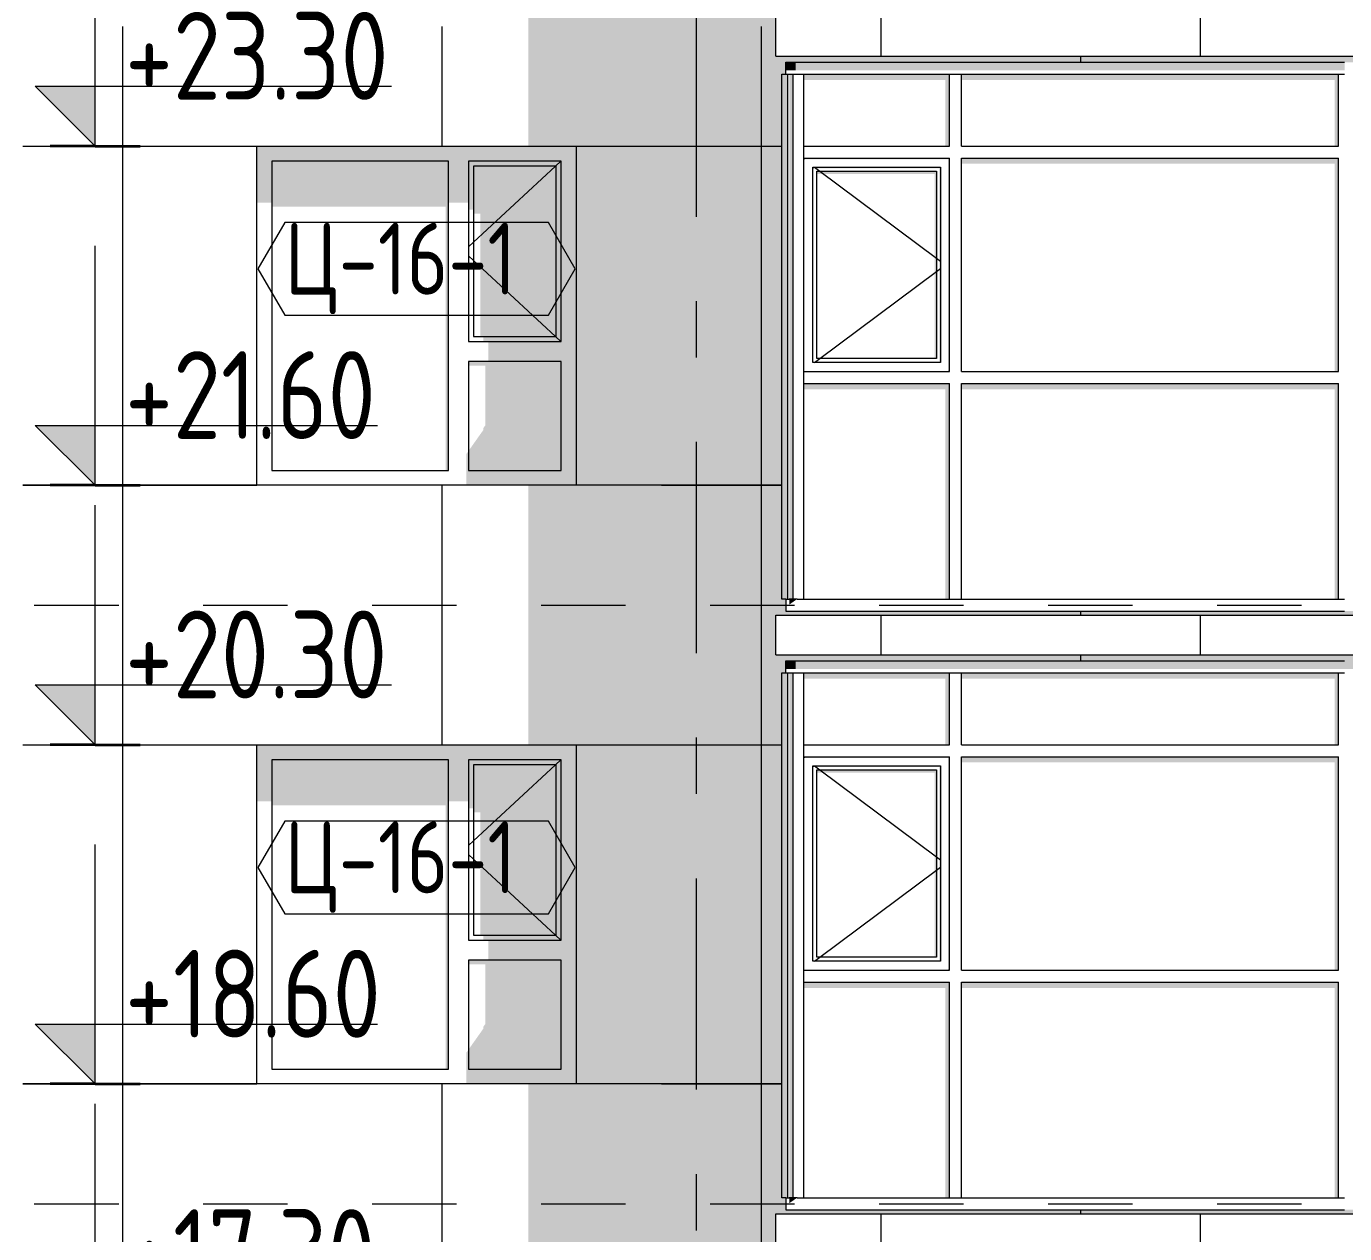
# Model space of a CAD drawing. Header units: millimetres. Extents: x 18162 to 7085488, y 72188 to 247925.
# Drawn here: x 5809653 to 5816259, y 124234 to 130284 of the extents above; entities that cross this region are included whole.
import ezdxf
from ezdxf.enums import TextEntityAlignment as Align

# ---------------------------------------------------------------- set-up
doc = ezdxf.new("R2010")
doc.units = ezdxf.units.MM
doc.header["$MEASUREMENT"] = 0
doc.linetypes.add('Dashed', pattern=[423.333333, 211.666667, -211.666667])
doc.linetypes.add('Double Dashed', pattern=[1093.611073, 529.166651, -211.666656, 141.111112, -211.666656])
for name, color, linetype in [('Archicad Windows', 7, 'Continuous'), ('Finish - Wall', 7, 'Continuous'), ('Structural - Bearing', 7, 'Continuous'), ('Structural - Grid', 7, 'Continuous')]:
    doc.layers.add(name, color=color, linetype=linetype)
doc.styles.add('GENERATED_STYLE_3', font='', dxfattribs={"width": 0.8})
doc.styles.get('GENERATED_STYLE_3').set_extended_font_data('ISOCPEUR MON')
doc.dimstyles.new('GENERATED_STYLE__19', dxfattribs={"dimtxt": 440.00001, "dimasz": 228, "dimexe": 0.18, "dimexo": 31028.935828, "dimgap": 0, "dimtad": 1, "dimdec": 0, "dimzin": 0, "dimdsep": 46, "dimtxsty": 'GENERATED_STYLE_3', "dimblk": 'ARROWHEAD_2', "dimblk1": 'ARROWHEAD_2', "dimblk2": 'ARROWHEAD_2', "dimcen": 0.09, "dimclrd": 13, "dimclre": 13, "dimclrt": 13, "dimadec": 0, "dimazin": 0, "dimtfac": 1, "dimtdec": 4, "dimtmove": 0, "dimatfit": 3, "dimfxl": 1, "dimtolj": 1, "dimtzin": 0, "dimarcsym": 0})
doc.dimstyles.new('GENERATED_STYLE__30', dxfattribs={"dimtxt": 440.00001, "dimasz": 228, "dimexe": 0.18, "dimexo": 0.0625, "dimgap": 0, "dimtad": 1, "dimdec": 0, "dimzin": 0, "dimdsep": 46, "dimtxsty": 'GENERATED_STYLE_3', "dimblk": 'ARROWHEAD_2', "dimblk1": 'ARROWHEAD_2', "dimblk2": 'ARROWHEAD_2', "dimcen": 0.09, "dimclrd": 13, "dimclre": 13, "dimclrt": 13, "dimadec": 0, "dimazin": 0, "dimtfac": 1, "dimtdec": 4, "dimtmove": 0, "dimatfit": 3, "dimfxl": 1, "dimtolj": 1, "dimtzin": 0, "dimarcsym": 0})

# ---------------------------------------------------------------- blocks, each defined once
blk = doc.blocks.new('*X2307', base_point=(5785635.3, 106384.1))
at = {"layer": 'Structural - Bearing', "color": 8, "linetype": 'Continuous', "lineweight": 13}
for p, q in [((5810135.3, 124284.1), (5810135.3, 121984.1)), ((5811735.3, 124284.1), (5811735.3, 123684.1)), ((5813335.3, 124284.1), (5813335.3, 121984.1))]:
    blk.add_line(p, q, dxfattribs=at)
blk = doc.blocks.new('*X2313', base_point=(5785635.3, 106384.1))
at = {"layer": 'Structural - Bearing', "color": 8, "linetype": 'Continuous', "lineweight": 13}
for p, q in [((5810135.3, 127284.1), (5810135.3, 124984.1)), ((5811735.3, 127284.1), (5811735.3, 126684.1)), ((5813335.3, 127284.1), (5813335.3, 124984.1)), ((5814935.3, 127134.1), (5814935.3, 127104.1)), ((5809635.3, 126684.1), (5810135.3, 126684.1)), ((5810135.3, 126684.1), (5810808.8, 126684.1)), ((5812408.8, 126684.1), (5812835.3, 126684.1)), ((5812835.3, 126684.1), (5813335.3, 126684.1)), ((5813335.3, 126684.1), (5813439.3, 126684.1)), ((5810135.3, 124984.1), (5809635.3, 124984.1)), ((5809635.3, 124984.1), (5810135.3, 124984.1)), ((5810135.3, 124984.1), (5810808.8, 124984.1)), ((5810135.3, 124984.1), (5810135.3, 124384.1)), ((5810808.8, 124984.1), (5810135.3, 124984.1)), ((5811735.3, 124984.1), (5811735.3, 124384.1)), ((5812835.3, 124984.1), (5812408.8, 124984.1)), ((5813335.3, 124984.1), (5812835.3, 124984.1)), ((5812835.3, 124984.1), (5813335.3, 124984.1)), ((5813335.3, 124984.1), (5813439.3, 124984.1)), ((5813335.3, 124984.1), (5813335.3, 124384.1)), ((5813439.3, 124984.1), (5813335.3, 124984.1)), ((5810135.3, 124384.1), (5810135.3, 124284.1)), ((5811735.3, 124384.1), (5811735.3, 124284.1)), ((5813335.3, 124384.1), (5813335.3, 124284.1)), ((5814935.3, 124354.1), (5814935.3, 124334.1))]:
    blk.add_line(p, q, dxfattribs=at)
blk = doc.blocks.new('*X2319', base_point=(5785635.3, 106384.1))
at = {"layer": 'Structural - Bearing', "color": 8, "linetype": 'Continuous', "lineweight": 13}
for p, q in [((5810135.3, 130284.1), (5810135.3, 127984.1)), ((5811735.3, 130284.1), (5811735.3, 129684.1)), ((5813335.3, 130284.1), (5813335.3, 127984.1)), ((5814935.3, 130134.1), (5814935.3, 130104.1)), ((5809635.3, 129684.1), (5810135.3, 129684.1)), ((5810135.3, 129684.1), (5810808.8, 129684.1)), ((5812408.8, 129684.1), (5812835.3, 129684.1)), ((5812835.3, 129684.1), (5813335.3, 129684.1)), ((5813335.3, 129684.1), (5813439.3, 129684.1)), ((5810135.3, 127984.1), (5809635.3, 127984.1)), ((5809635.3, 127984.1), (5810135.3, 127984.1)), ((5810135.3, 127984.1), (5810808.8, 127984.1)), ((5810135.3, 127984.1), (5810135.3, 127384.1)), ((5810808.8, 127984.1), (5810135.3, 127984.1)), ((5811735.3, 127984.1), (5811735.3, 127384.1)), ((5812835.3, 127984.1), (5812408.8, 127984.1)), ((5813335.3, 127984.1), (5812835.3, 127984.1)), ((5812835.3, 127984.1), (5813335.3, 127984.1)), ((5813335.3, 127984.1), (5813439.3, 127984.1)), ((5813335.3, 127984.1), (5813335.3, 127384.1)), ((5813439.3, 127984.1), (5813335.3, 127984.1)), ((5810135.3, 127384.1), (5810135.3, 127284.1)), ((5811735.3, 127384.1), (5811735.3, 127284.1)), ((5813335.3, 127384.1), (5813335.3, 127284.1)), ((5814935.3, 127354.1), (5814935.3, 127334.1))]:
    blk.add_line(p, q, dxfattribs=at)
blk = doc.blocks.new('*X2333', base_point=(5785635.3, 106384.1))
at = {"layer": 'Structural - Bearing', "color": 7, "linetype": 'Continuous', "lineweight": 9}
for p, q in [((5813935.3, 124334.1), (5813935.3, 124134.1)), ((5815535.3, 124334.1), (5815535.3, 124134.1)), ((5817135.3, 124334.1), (5817135.3, 124134.1)), ((5818735.3, 124334.1), (5818735.3, 124134.1)), ((5820335.3, 124334.1), (5820335.3, 124134.1))]:
    blk.add_line(p, q, dxfattribs=at)
blk = doc.blocks.new('*X2334', base_point=(5785635.3, 106384.1))
at = {"layer": 'Structural - Bearing', "color": 7, "linetype": 'Continuous', "lineweight": 9}
for p, q in [((5813935.3, 127334.1), (5813935.3, 127134.1)), ((5815535.3, 127334.1), (5815535.3, 127134.1)), ((5817135.3, 127334.1), (5817135.3, 127134.1)), ((5818735.3, 127334.1), (5818735.3, 127134.1)), ((5820335.3, 127334.1), (5820335.3, 127134.1))]:
    blk.add_line(p, q, dxfattribs=at)
blk = doc.blocks.new('*X2335', base_point=(5785635.3, 106384.1))
at = {"layer": 'Structural - Bearing', "color": 7, "linetype": 'Continuous', "lineweight": 9}
for p, q in [((5813935.3, 130334.1), (5813935.3, 130134.1)), ((5815535.3, 130334.1), (5815535.3, 130134.1)), ((5817135.3, 130334.1), (5817135.3, 130134.1)), ((5818735.3, 130334.1), (5818735.3, 130134.1)), ((5820335.3, 130334.1), (5820335.3, 130134.1))]:
    blk.add_line(p, q, dxfattribs=at)
blk = doc.blocks.new('*D2604', base_point=(5785635.3, 106384.1))
at = {"color": 12, "linetype": 'Continuous', "lineweight": 35}
for p, q in [((5838328.4, 124420.7), (5838628.4, 124247.5)), ((5838328.4, 124220.7), (5838628.4, 124047.5))]:
    blk.add_line(p, q, dxfattribs=at)
at = {"color": 13, "linetype": 'Continuous', "lineweight": 13}
for p, q in [((5838703.4, 124334.1), (5837187.8, 124334.1)), ((5838478.4, 124134.1), (5838478.4, 124334.1)), ((5838703.4, 124134.1), (5837187.8, 124134.1))]:
    blk.add_line(p, q, dxfattribs=at)
blk = doc.blocks.new('ARROWHEAD_2')
at = {"color": 0, "linetype": 'Continuous', "lineweight": 0}
for p, q in [((-0.378, -0.655), (0.378, 0.655)), ((0, 0), (-1, 0))]:
    blk.add_line(p, q, dxfattribs=at)
blk = doc.blocks.new('*D2605', base_point=(5785635.3, 106384.1))
at = {"color": 12, "linetype": 'Continuous', "lineweight": 35}
for p, q in [((5838328.4, 127220.7), (5838628.4, 127047.5)), ((5838328.4, 124420.7), (5838628.4, 124247.5))]:
    blk.add_line(p, q, dxfattribs=at)
at = {"color": 13, "linetype": 'Continuous', "lineweight": 13}
for p, q in [((5838703.4, 127134.1), (5837187.8, 127134.1)), ((5838478.4, 124334.1), (5838478.4, 127134.1)), ((5838703.4, 124334.1), (5837187.8, 124334.1))]:
    blk.add_line(p, q, dxfattribs=at)
at = {"color": 13, "lineweight": 13, "char_height": 440, "attachment_point": 7, "rotation": 90, "style": 'GENERATED_STYLE_3'}
for s, insert in [('\\A1;{\\pql;\\fISOCPEUR MON|b0|i0|c0|p0;\\W0.800000;2,800}', (5838605.9, 125549.6)), ('\\A1;{\\pql;\\fISOCPEUR MON|b0|i0|c0|p0;\\W0.800000;200}', (5838518.1, 124420.8))]:
    blk.add_mtext(s, dxfattribs=dict(at, insert=insert))
blk = doc.blocks.new('*D2606', base_point=(5785635.3, 106384.1))
at = {"color": 12, "linetype": 'Continuous', "lineweight": 35}
for p, q in [((5838328.4, 127420.7), (5838628.4, 127247.5)), ((5838328.4, 127220.7), (5838628.4, 127047.5))]:
    blk.add_line(p, q, dxfattribs=at)
at = {"color": 13, "linetype": 'Continuous', "lineweight": 13}
for p, q in [((5838703.4, 127334.1), (5837187.8, 127334.1)), ((5838478.4, 127134.1), (5838478.4, 127334.1)), ((5838703.4, 127134.1), (5837187.8, 127134.1))]:
    blk.add_line(p, q, dxfattribs=at)
blk = doc.blocks.new('*D2607', base_point=(5785635.3, 106384.1))
at = {"color": 12, "linetype": 'Continuous', "lineweight": 35}
for p, q in [((5838328.4, 130220.7), (5838628.4, 130047.5)), ((5838328.4, 127420.7), (5838628.4, 127247.5))]:
    blk.add_line(p, q, dxfattribs=at)
at = {"color": 13, "linetype": 'Continuous', "lineweight": 13}
for p, q in [((5838703.4, 130134.1), (5837187.8, 130134.1)), ((5838478.4, 127334.1), (5838478.4, 130134.1)), ((5838703.4, 127334.1), (5837187.8, 127334.1))]:
    blk.add_line(p, q, dxfattribs=at)
at = {"color": 13, "lineweight": 13, "char_height": 440, "attachment_point": 7, "rotation": 90, "style": 'GENERATED_STYLE_3'}
for s, insert in [('\\A1;{\\pql;\\fISOCPEUR MON|b0|i0|c0|p0;\\W0.800000;2,800}', (5838605.9, 128549.6)), ('\\A1;{\\pql;\\fISOCPEUR MON|b0|i0|c0|p0;\\W0.800000;200}', (5838518.1, 127420.8))]:
    blk.add_mtext(s, dxfattribs=dict(at, insert=insert))
blk = doc.blocks.new('*D2608', base_point=(5785635.3, 106384.1))
at = {"color": 12, "linetype": 'Continuous', "lineweight": 35}
for p, q in [((5838328.4, 130420.7), (5838628.4, 130247.5)), ((5838328.4, 130220.7), (5838628.4, 130047.5))]:
    blk.add_line(p, q, dxfattribs=at)
at = {"color": 13, "linetype": 'Continuous', "lineweight": 13}
for p, q in [((5838703.4, 130334.1), (5837187.8, 130334.1)), ((5838478.4, 130134.1), (5838478.4, 130334.1)), ((5838703.4, 130134.1), (5837187.8, 130134.1))]:
    blk.add_line(p, q, dxfattribs=at)
blk = doc.blocks.new('*D2609', base_point=(5785635.3, 106384.1))
at = {"color": 12, "linetype": 'Continuous', "lineweight": 35}
for p, q in [((5838328.4, 133220.7), (5838628.4, 133047.5)), ((5838328.4, 130420.7), (5838628.4, 130247.5))]:
    blk.add_line(p, q, dxfattribs=at)
at = {"color": 13, "linetype": 'Continuous', "lineweight": 13}
for p, q in [((5838703.4, 133134.1), (5837187.8, 133134.1)), ((5838478.4, 130334.1), (5838478.4, 133134.1)), ((5838703.4, 130334.1), (5837187.8, 130334.1))]:
    blk.add_line(p, q, dxfattribs=at)
at = {"color": 13, "lineweight": 13, "char_height": 440, "attachment_point": 7, "rotation": 90, "style": 'GENERATED_STYLE_3'}
for s, insert in [('\\A1;{\\pql;\\fISOCPEUR MON|b0|i0|c0|p0;\\W0.800000;2,800}', (5838605.9, 131549.6)), ('\\A1;{\\pql;\\fISOCPEUR MON|b0|i0|c0|p0;\\W0.800000;200}', (5838518.1, 130420.8))]:
    blk.add_mtext(s, dxfattribs=dict(at, insert=insert))
blk = doc.blocks.new('*D2646', base_point=(5785635.3, 106384.1))
at = {"color": 13, "linetype": 'Continuous', "lineweight": 13}
for p, q in [((5801482.5, 156834.1), (5801482.5, 156980.8)), ((5816658.8, 156834.1), (5801257.5, 156834.1)), ((5801482.5, 102734.1), (5801482.5, 156834.1)), ((5806188.8, 102734.1), (5801257.5, 102734.1)), ((5801482.5, 102587.4), (5801482.5, 102734.1))]:
    blk.add_line(p, q, dxfattribs=at)
at = {"color": 12, "linetype": 'Continuous', "lineweight": 35}
for p, q in [((5801632.5, 156747.5), (5801332.5, 156920.7)), ((5801332.5, 102820.7), (5801632.5, 102647.5))]:
    blk.add_line(p, q, dxfattribs=at)
at = {"color": 13, "lineweight": 13, "insert": (5801610.1, 129125.4), "char_height": 440, "attachment_point": 7, "rotation": 90, "style": 'GENERATED_STYLE_3'}
blk.add_mtext('\\A1;{\\pql;\\fISOCPEUR MON|b0|i0|c0|p0;\\W0.800000;54,100}', dxfattribs=at)
blk = doc.blocks.new('Label_142_3', base_point=(5811608.8, 125834.1))
at = {"color": 13, "linetype": 'Continuous', "lineweight": 13, "flags": 128}
blk.add_lwpolyline([(5810813.7, 126068.3), (5810947.8, 125836.1), (5812269.9, 125836.1), (5812404, 126068.3), (5812269.9, 126300.6), (5810947.8, 126300.6)], close=True, dxfattribs=at)
at = {"color": 13, "lineweight": 13, "insert": (5810947.8, 126299.9), "char_height": 360, "attachment_point": 1, "style": 'GENERATED_STYLE_3'}
blk.add_mtext('\\A1;{\\pql;\\pt0,253000;\\fISOCPEUR MON|b0|i0|c0|p0;\\W0.800000;Ц-16-1\\fISOCPEUR MON|b0|i0|c0|p0;\\W0.800000;\\A1{\\H.66x;\\S^  ;}\\fISOCPEUR MON|b0|i0|c0|p0;\\W0.800000;\\fISOCPEUR MON|b0|i0|c0|p0;\\W0.800000;\\A1{\\H.66x;\\S^  ;}\\fISOCPEUR MON|b0|i0|c0|p0;\\W0.800000; \\fISOCPEUR MON|b0|i0|c0|p0;\\W0.800000;\\fISOCPEUR MON|b0|i0|c0|p0;\\W0.800000;\\fISOCPEUR MON|b0|i0|c0|p0;\\W0.800000;\\fISOCPEUR MON|b0|i0|c0|p0;\\W0.800000;\\fISOCPEUR MON|b0|i0|c0|p0;\\W0.800000;\\fISOCPEUR MON|b0|i0|c0|p0;\\W0.800000;\\fISOCPEUR MON|b0|i0|c0|p0;\\W0.800000;\\fISOCPEUR MON|b0|i0|c0|p0;\\W0.800000;\\fISOCPEUR MON|b0|i0|c0|p0;\\W0.800000;\\fISOCPEUR MON|b0|i0|c0|p0;\\W0.800000;\\fISOCPEUR MON|b0|i0|c0|p0;\\W0.800000;\\fISOCPEUR MON|b0|i0|c0|p0;\\W0.800000;\\fISOCPEUR MON|b0|i0|c0|p0;\\W0.800000;\\fISOCPEUR MON|b0|i0|c0|p0;\\W0.800000;\\fISOCPEUR MON|b0|i0|c0|p0;\\W0.800000;\\fISOCPEUR MON|b0|i0|c0|p0;\\W0.800000;\\fISOCPEUR MON|b0|i0|c0|p0;\\W0.800000;\\fISOCPEUR MON|b0|i0|c0|p0;\\W0.800000;\\fISOCPEUR MON|b0|i0|c0|p0;\\W0.800000;\\fISOCPEUR MON|b0|i0|c0|p0;\\W0.800000;\\fISOCPEUR MON|b0|i0|c0|p0;\\W0.800000;\\fISOCPEUR MON|b0|i0|c0|p0;\\W0.800000;\\fISOCPEUR MON|b0|i0|c0|p0;\\W0.800000;\\fISOCPEUR MON|b0|i0|c0|p0;\\W0.800000;\\fISOCPEUR MON|b0|i0|c0|p0;\\W0.800000;\\fISOCPEUR MON|b0|i0|c0|p0;\\W0.800000;\\fISOCPEUR MON|b0|i0|c0|p0;\\W0.800000;\\fISOCPEUR MON|b0|i0|c0|p0;\\W0.800000;\\fISOCPEUR MON|b0|i0|c0|p0;\\W0.800000;\\fISOCPEUR MON|b0|i0|c0|p0;\\W0.800000;\\fISOCPEUR MON|b0|i0|c0|p0;\\W0.800000;\\fISOCPEUR MON|b0|i0|c0|p0;\\W0.800000;\\fISOCPEUR MON|b0|i0|c0|p0;\\W0.800000;\\fISOCPEUR MON|b0|i0|c0|p0;\\W0.800000;\\fISOCPEUR MON|b0|i0|c0|p0;\\W0.800000;\\fISOCPEUR MON|b0|i0|c0|p0;\\W0.800000;\\fISOCPEUR MON|b0|i0|c0|p0;\\W0.800000;\\fISOCPEUR MON|b0|i0|c0|p0;\\W0.800000;\\fISOCPEUR MON|b0|i0|c0|p0;\\W0.800000;\\fISOCPEUR MON|b0|i0|c0|p0;\\W0.800000;\\fISOCPEUR MON|b0|i0|c0|p0;\\W0.800000;\\fISOCPEUR MON|b0|i0|c0|p0;\\W0.800000;\\fISOCPEUR MON|b0|i0|c0|p0;\\W0.800000;}', dxfattribs=at)
blk = doc.blocks.new('Label_147_3', base_point=(5811608.8, 128834.1))
at = {"color": 13, "linetype": 'Continuous', "lineweight": 13, "flags": 128}
blk.add_lwpolyline([(5810813.7, 129068.3), (5810947.8, 128836.1), (5812269.9, 128836.1), (5812404, 129068.3), (5812269.9, 129300.6), (5810947.8, 129300.6)], close=True, dxfattribs=at)
at = {"color": 13, "lineweight": 13, "insert": (5810947.8, 129299.9), "char_height": 360, "attachment_point": 1, "style": 'GENERATED_STYLE_3'}
blk.add_mtext('\\A1;{\\pql;\\pt0,253000;\\fISOCPEUR MON|b0|i0|c0|p0;\\W0.800000;Ц-16-1\\fISOCPEUR MON|b0|i0|c0|p0;\\W0.800000;\\A1{\\H.66x;\\S^  ;}\\fISOCPEUR MON|b0|i0|c0|p0;\\W0.800000;\\fISOCPEUR MON|b0|i0|c0|p0;\\W0.800000;\\A1{\\H.66x;\\S^  ;}\\fISOCPEUR MON|b0|i0|c0|p0;\\W0.800000; \\fISOCPEUR MON|b0|i0|c0|p0;\\W0.800000;\\fISOCPEUR MON|b0|i0|c0|p0;\\W0.800000;\\fISOCPEUR MON|b0|i0|c0|p0;\\W0.800000;\\fISOCPEUR MON|b0|i0|c0|p0;\\W0.800000;\\fISOCPEUR MON|b0|i0|c0|p0;\\W0.800000;\\fISOCPEUR MON|b0|i0|c0|p0;\\W0.800000;\\fISOCPEUR MON|b0|i0|c0|p0;\\W0.800000;\\fISOCPEUR MON|b0|i0|c0|p0;\\W0.800000;\\fISOCPEUR MON|b0|i0|c0|p0;\\W0.800000;\\fISOCPEUR MON|b0|i0|c0|p0;\\W0.800000;\\fISOCPEUR MON|b0|i0|c0|p0;\\W0.800000;\\fISOCPEUR MON|b0|i0|c0|p0;\\W0.800000;\\fISOCPEUR MON|b0|i0|c0|p0;\\W0.800000;\\fISOCPEUR MON|b0|i0|c0|p0;\\W0.800000;\\fISOCPEUR MON|b0|i0|c0|p0;\\W0.800000;\\fISOCPEUR MON|b0|i0|c0|p0;\\W0.800000;\\fISOCPEUR MON|b0|i0|c0|p0;\\W0.800000;\\fISOCPEUR MON|b0|i0|c0|p0;\\W0.800000;\\fISOCPEUR MON|b0|i0|c0|p0;\\W0.800000;\\fISOCPEUR MON|b0|i0|c0|p0;\\W0.800000;\\fISOCPEUR MON|b0|i0|c0|p0;\\W0.800000;\\fISOCPEUR MON|b0|i0|c0|p0;\\W0.800000;\\fISOCPEUR MON|b0|i0|c0|p0;\\W0.800000;\\fISOCPEUR MON|b0|i0|c0|p0;\\W0.800000;\\fISOCPEUR MON|b0|i0|c0|p0;\\W0.800000;\\fISOCPEUR MON|b0|i0|c0|p0;\\W0.800000;\\fISOCPEUR MON|b0|i0|c0|p0;\\W0.800000;\\fISOCPEUR MON|b0|i0|c0|p0;\\W0.800000;\\fISOCPEUR MON|b0|i0|c0|p0;\\W0.800000;\\fISOCPEUR MON|b0|i0|c0|p0;\\W0.800000;\\fISOCPEUR MON|b0|i0|c0|p0;\\W0.800000;\\fISOCPEUR MON|b0|i0|c0|p0;\\W0.800000;\\fISOCPEUR MON|b0|i0|c0|p0;\\W0.800000;\\fISOCPEUR MON|b0|i0|c0|p0;\\W0.800000;\\fISOCPEUR MON|b0|i0|c0|p0;\\W0.800000;\\fISOCPEUR MON|b0|i0|c0|p0;\\W0.800000;\\fISOCPEUR MON|b0|i0|c0|p0;\\W0.800000;\\fISOCPEUR MON|b0|i0|c0|p0;\\W0.800000;\\fISOCPEUR MON|b0|i0|c0|p0;\\W0.800000;\\fISOCPEUR MON|b0|i0|c0|p0;\\W0.800000;\\fISOCPEUR MON|b0|i0|c0|p0;\\W0.800000;\\fISOCPEUR MON|b0|i0|c0|p0;\\W0.800000;\\fISOCPEUR MON|b0|i0|c0|p0;\\W0.800000;}', dxfattribs=at)
blk = doc.blocks.new('Standard grid marker[375]_3', base_point=(5813008.8, 166384.1))
at = {"layer": 'Structural - Grid', "color": 13, "linetype": 'Double Dashed', "lineweight": 13, "ltscale": 2}
blk.add_line((5813008.8, 165384.1), (5813008.8, 100884.1), dxfattribs=at)
at = {"layer": 'Structural - Grid', "color": 13, "lineweight": 13, "style": 'GENERATED_STYLE_3'}
blk.add_attdef('AC_MarkerText_1', text='', height=500, rotation=360, dxfattribs=at).set_placement((5813008.8, 99534.1), align=Align.TOP_CENTER)

msp = doc.modelspace()

# ---------------------------------------------------------------- hatches: boundary and pattern name
at = {"linetype": 'Continuous', "lineweight": 13}
for points in [[(5809998.1, 129684.1), (5809998.1, 129984.1), (5809698.1, 129984.1)], [(5809998.1, 127984.1), (5809998.1, 128284.1), (5809698.1, 128284.1)], [(5809998.1, 126684.1), (5809998.1, 126984.1), (5809698.1, 126984.1)], [(5809998.1, 124984.1), (5809998.1, 125284.1), (5809698.1, 125284.1)]]:
    msp.add_hatch(color=13, dxfattribs=at).paths.add_polyline_path(points)
at = {"layer": 'Archicad Windows', "linetype": 'Continuous', "lineweight": 0}
for points in [[(5811768.8, 129609.1), (5811868.8, 129609.1), (5812333.8, 129609.1), (5812408.8, 129609.1), (5812408.8, 129684.1), (5810808.8, 129684.1), (5810808.8, 129609.1), (5810883.8, 129609.1)], [(5810883.8, 129609.1), (5810808.8, 129609.1), (5810808.8, 129401.2), (5810883.8, 129401.2)], [(5810883.8, 129609.1), (5810883.8, 129380), (5811753.8, 129380), (5811753.8, 128059.1), (5811768.8, 128059.1), (5811768.8, 129609.1)], [(5811768.8, 129401.2), (5811868.8, 129401.2), (5811868.8, 129609.1), (5811768.8, 129609.1)], [(5812333.8, 129609.1), (5811868.8, 129609.1), (5811868.8, 129584.1), (5811893.8, 129584.1), (5812308.8, 129584.1), (5812333.8, 129584.1)], [(5812333.8, 128704.1), (5812333.8, 128604.1), (5812333.8, 128059.1), (5812408.8, 128059.1), (5812408.8, 129609.1), (5812333.8, 129609.1)], [(5811893.8, 129584.1), (5811868.8, 129584.1), (5811868.8, 129365.9), (5811893.8, 129365.9)], [(5812308.8, 129584.1), (5811893.8, 129584.1), (5811893.8, 129344.7), (5811928.8, 129344.7), (5811928.8, 128729.1), (5812308.8, 128729.1)], [(5812308.8, 128729.1), (5812333.8, 128729.1), (5812333.8, 129584.1), (5812308.8, 129584.1)], [(5812333.8, 128729.1), (5811943.8, 128729.1), (5811943.8, 128704.1), (5812333.8, 128704.1)], [(5812333.8, 128704.1), (5811968.8, 128704.1), (5811968.8, 128604.1), (5812333.8, 128604.1)], [(5811943.8, 128262.2), (5811868.8, 128156.2), (5811868.8, 128059.1), (5812333.8, 128059.1), (5812333.8, 128604.1), (5811868.8, 128604.1), (5811868.8, 128582.9), (5811953.8, 128582.9), (5811953.8, 128285.7), (5811943.8, 128271.5)], [(5811868.8, 128156.2), (5811858.8, 128142), (5811858.8, 128059.1), (5811868.8, 128059.1)], [(5812408.8, 128059.1), (5811858.8, 128059.1), (5811858.8, 127984.1), (5812408.8, 127984.1)], [(5811768.8, 126609.1), (5811868.8, 126609.1), (5812333.8, 126609.1), (5812408.8, 126609.1), (5812408.8, 126684.1), (5810808.8, 126684.1), (5810808.8, 126609.1), (5810883.8, 126609.1)], [(5810883.8, 126609.1), (5810808.8, 126609.1), (5810808.8, 126401.2), (5810883.8, 126401.2)], [(5811768.8, 126609.1), (5810883.8, 126609.1), (5810883.8, 126380), (5811753.8, 126380), (5811753.8, 125059.1), (5811768.8, 125059.1)], [(5811868.8, 126609.1), (5811768.8, 126609.1), (5811768.8, 126401.2), (5811868.8, 126401.2)], [(5812333.8, 126609.1), (5811868.8, 126609.1), (5811868.8, 126584.1), (5811893.8, 126584.1), (5812308.8, 126584.1), (5812333.8, 126584.1)], [(5811893.8, 126584.1), (5811868.8, 126584.1), (5811868.8, 126365.9), (5811893.8, 126365.9)], [(5812308.8, 126584.1), (5811893.8, 126584.1), (5811893.8, 126344.7), (5811928.8, 126344.7), (5811928.8, 125729.1), (5812308.8, 125729.1)], [(5812308.8, 125729.1), (5812333.8, 125729.1), (5812333.8, 126584.1), (5812308.8, 126584.1)], [(5812333.8, 125704.1), (5812333.8, 125604.1), (5812333.8, 125059.1), (5812408.8, 125059.1), (5812408.8, 126609.1), (5812333.8, 126609.1)], [(5812333.8, 125729.1), (5811943.8, 125729.1), (5811943.8, 125704.1), (5812333.8, 125704.1)], [(5812333.8, 125704.1), (5811968.8, 125704.1), (5811968.8, 125604.1), (5812333.8, 125604.1)], [(5811943.8, 125262.2), (5811868.8, 125156.2), (5811868.8, 125059.1), (5812333.8, 125059.1), (5812333.8, 125604.1), (5811868.8, 125604.1), (5811868.8, 125582.9), (5811953.8, 125582.9), (5811953.8, 125285.7), (5811943.8, 125271.5)], [(5811858.8, 125142), (5811858.8, 125059.1), (5811868.8, 125059.1), (5811868.8, 125156.2)], [(5812408.8, 125059.1), (5811858.8, 125059.1), (5811858.8, 124984.1), (5812408.8, 124984.1)]]:
    msp.add_hatch(color=49, dxfattribs=at).paths.add_polyline_path(points)
at = {"layer": 'Finish - Wall', "linetype": 'Continuous', "lineweight": 0}
for points in [[(5813458.8, 130104.1), (5813458.8, 130063.4), (5813508.8, 130063.4), (5813508.8, 130104.1)], [(5813508.8, 130063.4), (5814308.8, 130063.4), (5814308.8, 130104.1), (5813508.8, 130104.1)], [(5814308.8, 130063.4), (5816258.8, 130063.4), (5816258.8, 130104.1), (5814308.8, 130104.1)], [(5813439.3, 130044.1), (5813439.3, 129654.1), (5813468.8, 129654.1), (5813468.8, 130044.1)], [(5813476.4, 129654.1), (5813495.9, 129654.1), (5813495.9, 130044.1), (5813476.4, 130044.1)], [(5814278.8, 130044.1), (5813548.8, 130044.1), (5813548.8, 130015.8), (5814258.8, 130015.8), (5814258.8, 129684.1), (5814278.8, 129684.1)], [(5816228.8, 130044.1), (5814338.8, 130044.1), (5814338.8, 130015.8), (5816208.8, 130015.8), (5816208.8, 129684.1), (5816228.8, 129684.1)], [(5813439.3, 128524.1), (5813468.8, 128524.1), (5813468.8, 129654.1), (5813439.3, 129654.1)], [(5813495.9, 129654.1), (5813476.4, 129654.1), (5813476.4, 128524.1), (5813495.9, 128524.1)], [(5813548.8, 129624.1), (5813555.9, 129617), (5814271.8, 129617), (5814278.8, 129624.1)], [(5813555.9, 129617), (5813548.8, 129624.1), (5813548.8, 129617)], [(5814278.8, 129624.1), (5814271.8, 129617), (5814273.8, 129617), (5814273.8, 128559.1), (5814278.8, 128554.1)], [(5816228.8, 129624.1), (5814338.8, 129624.1), (5814338.8, 129595.8), (5816208.8, 129595.8), (5816208.8, 128554.1), (5816228.8, 128554.1)], [(5813600.9, 129572), (5813593.8, 129579.1), (5813593.8, 129572)], [(5813593.8, 129579.1), (5813600.9, 129572), (5814226.8, 129572), (5814233.8, 129579.1)], [(5813613.8, 129544.9), (5814203.8, 129544.9), (5814203.8, 128619.1), (5814213.8, 128619.1), (5814213.8, 129559.1), (5813613.8, 129559.1)], [(5814233.8, 129579.1), (5814226.8, 129572), (5814228.8, 129572), (5814228.8, 128604.1), (5814233.8, 128599.1)], [(5814228.8, 128599.1), (5814233.8, 128599.1), (5814228.8, 128604.1)], [(5814273.8, 128554.1), (5814278.8, 128554.1), (5814273.8, 128559.1)], [(5813439.3, 127414.1), (5813468.8, 127414.1), (5813468.8, 128524.1), (5813439.3, 128524.1)], [(5813476.4, 127414.1), (5813495.9, 127414.1), (5813495.9, 128524.1), (5813476.4, 128524.1)], [(5813548.8, 128465.8), (5814258.8, 128465.8), (5814258.8, 127414.1), (5814278.8, 127414.1), (5814278.8, 128494.1), (5813548.8, 128494.1)], [(5816228.8, 128494.1), (5814338.8, 128494.1), (5814338.8, 128465.8), (5816208.8, 128465.8), (5816208.8, 127414.1), (5816228.8, 127414.1)], [(5813476.4, 127386.5), (5813508.8, 127409.4), (5813508.8, 127414.1), (5813476.4, 127414.1)], [(5813515.4, 127414.1), (5813508.8, 127414.1), (5813508.8, 127409.4)], [(5813458.8, 127063.4), (5813508.8, 127063.4), (5813508.8, 127104.1), (5813458.8, 127104.1)], [(5813508.8, 127104.1), (5813508.8, 127063.4), (5814308.8, 127063.4), (5814308.8, 127104.1)], [(5814308.8, 127063.4), (5816258.8, 127063.4), (5816258.8, 127104.1), (5814308.8, 127104.1)], [(5816258.8, 127104.1), (5816258.8, 127063.4), (5817008.8, 127063.4), (5817008.8, 127104.1)], [(5813439.3, 127044.1), (5813439.3, 126654.1), (5813468.8, 126654.1), (5813468.8, 127044.1)], [(5813476.4, 127044.1), (5813476.4, 126654.1), (5813495.9, 126654.1), (5813495.9, 127044.1)], [(5813548.8, 127044.1), (5813548.8, 127015.8), (5814258.8, 127015.8), (5814258.8, 126684.1), (5814278.8, 126684.1), (5814278.8, 127044.1)], [(5816228.8, 127044.1), (5814338.8, 127044.1), (5814338.8, 127015.8), (5816208.8, 127015.8), (5816208.8, 126684.1), (5816228.8, 126684.1)], [(5813439.3, 125524.1), (5813468.8, 125524.1), (5813468.8, 126654.1), (5813439.3, 126654.1)], [(5813495.9, 126654.1), (5813476.4, 126654.1), (5813476.4, 125524.1), (5813495.9, 125524.1)], [(5813548.8, 126624.1), (5813555.9, 126617), (5814271.8, 126617), (5814278.8, 126624.1)], [(5813555.9, 126617), (5813548.8, 126624.1), (5813548.8, 126617)], [(5813600.9, 126572), (5813593.8, 126579.1), (5813593.8, 126572)], [(5813593.8, 126579.1), (5813600.9, 126572), (5814226.8, 126572), (5814233.8, 126579.1)], [(5813613.8, 126559.1), (5813613.8, 126544.9), (5814203.8, 126544.9), (5814203.8, 125619.1), (5814213.8, 125619.1), (5814213.8, 126559.1)], [(5814233.8, 126579.1), (5814226.8, 126572), (5814228.8, 126572), (5814228.8, 125604.1), (5814233.8, 125599.1)], [(5814278.8, 126624.1), (5814271.8, 126617), (5814273.8, 126617), (5814273.8, 125559.1), (5814278.8, 125554.1)], [(5814338.8, 126624.1), (5814338.8, 126595.8), (5816208.8, 126595.8), (5816208.8, 125554.1), (5816228.8, 125554.1), (5816228.8, 126624.1)], [(5814228.8, 125599.1), (5814233.8, 125599.1), (5814228.8, 125604.1)], [(5813439.3, 125524.1), (5813439.3, 124414.1), (5813468.8, 124414.1), (5813468.8, 125524.1)], [(5813476.4, 125524.1), (5813476.4, 124414.1), (5813495.9, 124414.1), (5813495.9, 125524.1)], [(5814273.8, 125554.1), (5814278.8, 125554.1), (5814273.8, 125559.1)], [(5813548.8, 125465.8), (5814258.8, 125465.8), (5814258.8, 124414.1), (5814278.8, 124414.1), (5814278.8, 125494.1), (5813548.8, 125494.1)], [(5816228.8, 125494.1), (5814338.8, 125494.1), (5814338.8, 125465.8), (5816208.8, 125465.8), (5816208.8, 124414.1), (5816228.8, 124414.1)], [(5813476.4, 124386.5), (5813508.8, 124409.4), (5813508.8, 124414.1), (5813476.4, 124414.1)], [(5813515.4, 124414.1), (5813508.8, 124414.1), (5813508.8, 124409.4)]]:
    msp.add_hatch(color=49, dxfattribs=at).paths.add_polyline_path(points)
at = {"layer": 'Structural - Bearing', "linetype": 'Continuous', "lineweight": 0}
for points in [[(5812408.8, 130984.1), (5812168.8, 130984.1), (5812168.8, 130284.1), (5813408.8, 130284.1), (5813408.8, 130334.1), (5816958.8, 130334.1), (5816958.8, 130354.1), (5813458.8, 130354.1), (5813458.8, 130414.1), (5813439.3, 130414.1), (5813439.3, 133044.1), (5813458.8, 133044.1), (5813458.8, 133104.1), (5816958.8, 133104.1), (5816958.8, 133134.1), (5813408.8, 133134.1), (5813408.8, 133284.1), (5812168.8, 133284.1), (5812168.8, 132684.1), (5812408.8, 132684.1)], [(5812408.8, 127984.1), (5812168.8, 127984.1), (5812168.8, 127284.1), (5813408.8, 127284.1), (5813408.8, 127334.1), (5816958.8, 127334.1), (5816958.8, 127354.1), (5813458.8, 127354.1), (5813458.8, 127414.1), (5813439.3, 127414.1), (5813439.3, 130044.1), (5813458.8, 130044.1), (5813458.8, 130104.1), (5816958.8, 130104.1), (5816958.8, 130134.1), (5813408.8, 130134.1), (5813408.8, 130284.1), (5812168.8, 130284.1), (5812168.8, 129684.1), (5812408.8, 129684.1)], [(5812168.8, 127284.1), (5812168.8, 126684.1), (5812408.8, 126684.1), (5812408.8, 124984.1), (5812168.8, 124984.1), (5812168.8, 124284.1), (5813408.8, 124284.1), (5813408.8, 124334.1), (5816958.8, 124334.1), (5816958.8, 124354.1), (5813458.8, 124354.1), (5813458.8, 124414.1), (5813439.3, 124414.1), (5813439.3, 127044.1), (5813458.8, 127044.1), (5813458.8, 127104.1), (5816958.8, 127104.1), (5816958.8, 127134.1), (5813408.8, 127134.1), (5813408.8, 127284.1)], [(5812168.8, 124284.1), (5812168.8, 123684.1), (5812408.8, 123684.1), (5812408.8, 121984.1), (5812168.8, 121984.1), (5812168.8, 121284.1), (5813408.8, 121284.1), (5813408.8, 121334.1), (5816958.8, 121334.1), (5816958.8, 121354.1), (5813458.8, 121354.1), (5813458.8, 121414.1), (5813439.3, 121414.1), (5813439.3, 124044.1), (5813458.8, 124044.1), (5813458.8, 124104.1), (5816958.8, 124104.1), (5816958.8, 124134.1), (5813408.8, 124134.1), (5813408.8, 124284.1)]]:
    msp.add_hatch(color=49, dxfattribs=at).paths.add_polyline_path(points)

# ---------------------------------------------------------------- linework, layer by layer
at = {"color": 13, "linetype": 'Continuous', "lineweight": 13}
for p, q in [((5809998.1, 129684.1), (5809998.1, 130884.1)), ((5809998.1, 129684.1), (5809698.1, 129984.1)), ((5809698.1, 129984.1), (5809998.1, 129984.1)), ((5809998.1, 129984.1), (5811483, 129984.1)), ((5809998.1, 127984.1), (5809998.1, 129184.1)), ((5809998.1, 127984.1), (5809698.1, 128284.1)), ((5809698.1, 128284.1), (5809998.1, 128284.1)), ((5809998.1, 128284.1), (5811412.8, 128284.1)), ((5809998.1, 126684.1), (5809998.1, 127884.1)), ((5809998.1, 126684.1), (5809698.1, 126984.1)), ((5809698.1, 126984.1), (5809998.1, 126984.1)), ((5809998.1, 126984.1), (5811483, 126984.1)), ((5809998.1, 124984.1), (5809998.1, 126184.1)), ((5809998.1, 124984.1), (5809698.1, 125284.1)), ((5809698.1, 125284.1), (5809998.1, 125284.1)), ((5809998.1, 125284.1), (5811412.8, 125284.1)), ((5809998.1, 123684.1), (5809998.1, 124884.1))]:
    msp.add_line(p, q, dxfattribs=at)
at = {"color": 12, "linetype": 'Continuous', "lineweight": 35}
for p, q in [((5809998.1, 129684.1), (5809773.1, 129684.1)), ((5809998.1, 129684.1), (5810223.1, 129684.1)), ((5809998.1, 127984.1), (5809773.1, 127984.1)), ((5809998.1, 127984.1), (5810223.1, 127984.1)), ((5809998.1, 126684.1), (5809773.1, 126684.1)), ((5809998.1, 126684.1), (5810223.1, 126684.1)), ((5809998.1, 124984.1), (5809773.1, 124984.1)), ((5809998.1, 124984.1), (5810223.1, 124984.1))]:
    msp.add_line(p, q, dxfattribs=at)
at = {"color": 8, "linetype": 'Dashed', "lineweight": 13, "ltscale": 2}
for p, q in [((5800379.4, 127384.1), (5841359.8, 127384.1)), ((5800379.4, 124384.1), (5841359.8, 124384.1))]:
    msp.add_line(p, q, dxfattribs=at)
at = {"layer": 'Archicad Windows', "color": 7, "linetype": 'Continuous', "lineweight": 13}
for p, q in [((5810808.8, 127984.1), (5810808.8, 129684.1)), ((5810808.8, 129684.1), (5812408.8, 129684.1)), ((5812408.8, 129684.1), (5812408.8, 127984.1)), ((5812408.8, 127984.1), (5810808.8, 127984.1)), ((5810808.8, 124984.1), (5810808.8, 126684.1)), ((5810808.8, 126684.1), (5812408.8, 126684.1)), ((5812408.8, 126684.1), (5812408.8, 124984.1)), ((5812408.8, 124984.1), (5810808.8, 124984.1))]:
    msp.add_line(p, q, dxfattribs=at)
at = {"layer": 'Archicad Windows', "color": 7, "linetype": 'Continuous', "lineweight": 9}
for p, q in [((5810883.8, 129609.1), (5810883.8, 128059.1)), ((5811768.8, 129609.1), (5810883.8, 129609.1)), ((5811768.8, 128059.1), (5811768.8, 129609.1)), ((5811868.8, 129609.1), (5811868.8, 128704.1)), ((5812333.8, 129609.1), (5811868.8, 129609.1)), ((5812331.9, 129609.1), (5812304.9, 129584.1)), ((5812333.8, 128704.1), (5812333.8, 129609.1)), ((5811893.8, 129584.1), (5811893.8, 128729.1)), ((5812308.8, 129584.1), (5811893.8, 129584.1)), ((5812304.9, 129584.1), (5811893.8, 129202.9)), ((5812308.8, 128729.1), (5812308.8, 129584.1)), ((5811893.8, 129202.9), (5811868.8, 129179.7)), ((5811893.8, 129110.2), (5811868.8, 129133.4)), ((5812304.9, 128729.1), (5811893.8, 129110.2)), ((5811868.8, 128704.1), (5812333.8, 128704.1)), ((5811893.8, 128729.1), (5812308.8, 128729.1)), ((5812331.9, 128704.1), (5812304.9, 128729.1)), ((5811868.8, 128604.1), (5811868.8, 128059.1)), ((5812333.8, 128604.1), (5811868.8, 128604.1)), ((5812333.8, 128059.1), (5812333.8, 128604.1)), ((5810883.8, 128059.1), (5811768.8, 128059.1)), ((5811868.8, 128059.1), (5812333.8, 128059.1)), ((5810883.8, 126609.1), (5810883.8, 125059.1)), ((5811768.8, 126609.1), (5810883.8, 126609.1)), ((5811768.8, 125059.1), (5811768.8, 126609.1)), ((5811868.8, 126609.1), (5811868.8, 125704.1)), ((5812333.8, 126609.1), (5811868.8, 126609.1)), ((5811893.8, 126584.1), (5811893.8, 125729.1)), ((5812308.8, 126584.1), (5811893.8, 126584.1)), ((5812304.9, 126584.1), (5811893.8, 126202.9)), ((5812331.9, 126609.1), (5812304.9, 126584.1)), ((5812308.8, 125729.1), (5812308.8, 126584.1)), ((5812333.8, 125704.1), (5812333.8, 126609.1)), ((5811893.8, 126202.9), (5811868.8, 126179.7)), ((5811893.8, 126110.2), (5811868.8, 126133.4)), ((5812304.9, 125729.1), (5811893.8, 126110.2)), ((5811868.8, 125704.1), (5812333.8, 125704.1)), ((5811893.8, 125729.1), (5812308.8, 125729.1)), ((5812331.9, 125704.1), (5812304.9, 125729.1)), ((5811868.8, 125604.1), (5811868.8, 125059.1)), ((5812333.8, 125604.1), (5811868.8, 125604.1)), ((5812333.8, 125059.1), (5812333.8, 125604.1)), ((5810883.8, 125059.1), (5811768.8, 125059.1)), ((5811868.8, 125059.1), (5812333.8, 125059.1))]:
    msp.add_line(p, q, dxfattribs=at)
at = {"layer": 'Finish - Wall', "color": 7, "linetype": 'Continuous', "lineweight": 9}
for p, q in [((5813458.8, 130044.1), (5813458.8, 130104.1)), ((5813458.8, 130104.1), (5813508.8, 130104.1)), ((5813508.8, 130104.1), (5814308.8, 130104.1)), ((5814308.8, 130104.1), (5816258.8, 130104.1)), ((5813439.3, 130044.1), (5813458.8, 130044.1)), ((5813439.3, 129654.1), (5813439.3, 130044.1)), ((5813458.8, 130044.1), (5813468.8, 130044.1)), ((5813468.8, 130044.1), (5813476.4, 130044.1)), ((5813468.8, 129654.1), (5813468.8, 130044.1)), ((5813476.4, 130044.1), (5813495.9, 130044.1)), ((5813495.9, 130044.1), (5813515.4, 130044.1)), ((5813495.9, 129654.1), (5813495.9, 130044.1)), ((5813515.4, 130044.1), (5813548.8, 130044.1)), ((5813548.8, 130044.1), (5814278.8, 130044.1)), ((5813548.8, 129684.1), (5813548.8, 130044.1)), ((5814278.8, 130044.1), (5814308.8, 130044.1)), ((5814278.8, 129684.1), (5814278.8, 130044.1)), ((5814308.8, 130044.1), (5814338.8, 130044.1)), ((5814338.8, 130044.1), (5816228.8, 130044.1)), ((5814338.8, 129684.1), (5814338.8, 130044.1)), ((5816228.8, 130044.1), (5816258.8, 130044.1)), ((5816228.8, 129684.1), (5816228.8, 130044.1)), ((5813548.8, 129654.1), (5813548.8, 129684.1)), ((5813548.8, 129684.1), (5814278.8, 129684.1)), ((5814338.8, 129684.1), (5816228.8, 129684.1)), ((5813439.3, 128524.1), (5813439.3, 129654.1)), ((5813468.8, 128524.1), (5813468.8, 129654.1)), ((5813495.9, 128524.1), (5813495.9, 129654.1)), ((5813548.8, 129624.1), (5813548.8, 129654.1)), ((5813548.8, 128554.1), (5813548.8, 129624.1)), ((5813548.8, 129624.1), (5814278.8, 129624.1)), ((5814278.8, 128554.1), (5814278.8, 129624.1)), ((5814338.8, 128554.1), (5814338.8, 129624.1)), ((5814338.8, 129624.1), (5816228.8, 129624.1)), ((5816228.8, 128554.1), (5816228.8, 129624.1)), ((5813593.8, 128599.1), (5813593.8, 129579.1)), ((5813593.8, 129579.1), (5814233.8, 129579.1)), ((5813602.3, 129579.1), (5813629.1, 129559.1)), ((5813613.8, 129559.1), (5814213.8, 129559.1)), ((5813613.8, 128619.1), (5813613.8, 129559.1)), ((5813629.1, 129559.1), (5814213.8, 129122.7)), ((5814213.8, 129559.1), (5814213.8, 128619.1)), ((5814233.8, 129579.1), (5814233.8, 128599.1)), ((5814213.8, 129122.7), (5814233.8, 129107.7)), ((5814213.8, 129055.5), (5814233.8, 129070.4)), ((5813629.1, 128619.1), (5814213.8, 129055.5)), ((5813602.3, 128599.1), (5813629.1, 128619.1)), ((5814213.8, 128619.1), (5813613.8, 128619.1)), ((5813548.8, 128524.1), (5813548.8, 128554.1)), ((5813548.8, 128554.1), (5814278.8, 128554.1)), ((5814233.8, 128599.1), (5813593.8, 128599.1)), ((5814338.8, 128554.1), (5816228.8, 128554.1)), ((5813439.3, 127414.1), (5813439.3, 128524.1)), ((5813468.8, 127414.1), (5813468.8, 128524.1)), ((5813495.9, 127414.1), (5813495.9, 128524.1)), ((5813548.8, 128494.1), (5813548.8, 128524.1)), ((5813548.8, 127414.1), (5813548.8, 128494.1)), ((5813548.8, 128494.1), (5814278.8, 128494.1)), ((5814278.8, 127414.1), (5814278.8, 128494.1)), ((5814338.8, 127414.1), (5814338.8, 128494.1)), ((5814338.8, 128494.1), (5816228.8, 128494.1)), ((5816228.8, 127414.1), (5816228.8, 128494.1)), ((5813458.8, 127414.1), (5813439.3, 127414.1)), ((5813458.8, 127414.1), (5813468.8, 127414.1)), ((5813458.8, 127414.1), (5813458.8, 127354.1)), ((5813458.8, 127354.1), (5813508.8, 127354.1)), ((5813468.8, 127414.1), (5813476.4, 127414.1)), ((5813495.9, 127414.1), (5813476.4, 127414.1)), ((5813515.4, 127414.1), (5813495.9, 127414.1)), ((5813508.8, 127354.1), (5814308.8, 127354.1)), ((5813515.4, 127414.1), (5813548.8, 127414.1)), ((5813548.8, 127414.1), (5814278.8, 127414.1)), ((5814278.8, 127414.1), (5814308.8, 127414.1)), ((5814308.8, 127414.1), (5814338.8, 127414.1)), ((5814308.8, 127354.1), (5816258.8, 127354.1)), ((5814338.8, 127414.1), (5816228.8, 127414.1)), ((5816228.8, 127414.1), (5816258.8, 127414.1)), ((5813458.8, 127044.1), (5813458.8, 127104.1)), ((5813458.8, 127104.1), (5813508.8, 127104.1)), ((5813508.8, 127104.1), (5814308.8, 127104.1)), ((5814308.8, 127104.1), (5816258.8, 127104.1)), ((5813439.3, 127044.1), (5813458.8, 127044.1)), ((5813439.3, 126654.1), (5813439.3, 127044.1)), ((5813458.8, 127044.1), (5813468.8, 127044.1)), ((5813468.8, 127044.1), (5813476.4, 127044.1)), ((5813468.8, 126654.1), (5813468.8, 127044.1)), ((5813476.4, 127044.1), (5813495.9, 127044.1)), ((5813495.9, 127044.1), (5813515.4, 127044.1)), ((5813495.9, 126654.1), (5813495.9, 127044.1)), ((5813515.4, 127044.1), (5813548.8, 127044.1)), ((5813548.8, 127044.1), (5814278.8, 127044.1)), ((5813548.8, 126684.1), (5813548.8, 127044.1)), ((5814278.8, 127044.1), (5814308.8, 127044.1)), ((5814278.8, 126684.1), (5814278.8, 127044.1)), ((5814308.8, 127044.1), (5814338.8, 127044.1)), ((5814338.8, 127044.1), (5816228.8, 127044.1)), ((5814338.8, 126684.1), (5814338.8, 127044.1)), ((5816228.8, 127044.1), (5816258.8, 127044.1)), ((5816228.8, 126684.1), (5816228.8, 127044.1)), ((5813439.3, 125524.1), (5813439.3, 126654.1)), ((5813468.8, 125524.1), (5813468.8, 126654.1)), ((5813495.9, 125524.1), (5813495.9, 126654.1)), ((5813548.8, 126654.1), (5813548.8, 126684.1)), ((5813548.8, 126684.1), (5814278.8, 126684.1)), ((5813548.8, 126624.1), (5813548.8, 126654.1)), ((5814338.8, 126684.1), (5816228.8, 126684.1)), ((5813548.8, 125554.1), (5813548.8, 126624.1)), ((5813548.8, 126624.1), (5814278.8, 126624.1)), ((5813593.8, 125599.1), (5813593.8, 126579.1)), ((5813593.8, 126579.1), (5814233.8, 126579.1)), ((5813602.3, 126579.1), (5813629.1, 126559.1)), ((5813613.8, 126559.1), (5814213.8, 126559.1)), ((5813613.8, 125619.1), (5813613.8, 126559.1)), ((5813629.1, 126559.1), (5814213.8, 126122.7)), ((5814213.8, 126559.1), (5814213.8, 125619.1)), ((5814233.8, 126579.1), (5814233.8, 125599.1)), ((5814278.8, 125554.1), (5814278.8, 126624.1)), ((5814338.8, 125554.1), (5814338.8, 126624.1)), ((5814338.8, 126624.1), (5816228.8, 126624.1)), ((5816228.8, 125554.1), (5816228.8, 126624.1)), ((5814213.8, 126122.7), (5814233.8, 126107.7)), ((5813629.1, 125619.1), (5814213.8, 126055.5)), ((5814213.8, 126055.5), (5814233.8, 126070.4)), ((5814233.8, 125599.1), (5813593.8, 125599.1)), ((5813602.3, 125599.1), (5813629.1, 125619.1)), ((5814213.8, 125619.1), (5813613.8, 125619.1)), ((5813439.3, 124414.1), (5813439.3, 125524.1)), ((5813468.8, 124414.1), (5813468.8, 125524.1)), ((5813495.9, 124414.1), (5813495.9, 125524.1)), ((5813548.8, 125524.1), (5813548.8, 125554.1)), ((5813548.8, 125554.1), (5814278.8, 125554.1)), ((5813548.8, 125494.1), (5813548.8, 125524.1)), ((5814338.8, 125554.1), (5816228.8, 125554.1)), ((5813548.8, 124414.1), (5813548.8, 125494.1)), ((5813548.8, 125494.1), (5814278.8, 125494.1)), ((5814278.8, 124414.1), (5814278.8, 125494.1)), ((5814338.8, 124414.1), (5814338.8, 125494.1)), ((5814338.8, 125494.1), (5816228.8, 125494.1)), ((5816228.8, 124414.1), (5816228.8, 125494.1)), ((5813458.8, 124414.1), (5813439.3, 124414.1)), ((5813458.8, 124414.1), (5813468.8, 124414.1)), ((5813458.8, 124414.1), (5813458.8, 124354.1)), ((5813468.8, 124414.1), (5813476.4, 124414.1)), ((5813495.9, 124414.1), (5813476.4, 124414.1)), ((5813515.4, 124414.1), (5813495.9, 124414.1)), ((5813515.4, 124414.1), (5813548.8, 124414.1)), ((5813548.8, 124414.1), (5814278.8, 124414.1)), ((5814278.8, 124414.1), (5814308.8, 124414.1)), ((5814308.8, 124414.1), (5814338.8, 124414.1)), ((5814338.8, 124414.1), (5816228.8, 124414.1)), ((5816228.8, 124414.1), (5816258.8, 124414.1)), ((5813458.8, 124354.1), (5813508.8, 124354.1)), ((5813508.8, 124354.1), (5814308.8, 124354.1)), ((5814308.8, 124354.1), (5816258.8, 124354.1))]:
    msp.add_line(p, q, dxfattribs=at)
at = {"layer": 'Structural - Bearing', "color": 7, "linetype": 'Continuous', "lineweight": 13}
for p, q in [((5813408.8, 130134.1), (5813408.8, 130334.1)), ((5813408.8, 130134.1), (5820608.8, 130134.1)), ((5813408.8, 127134.1), (5813408.8, 127334.1)), ((5813408.8, 127334.1), (5820608.8, 127334.1)), ((5813408.8, 127134.1), (5820608.8, 127134.1)), ((5813408.8, 124134.1), (5813408.8, 124334.1)), ((5813408.8, 124334.1), (5820608.8, 124334.1))]:
    msp.add_line(p, q, dxfattribs=at)

# ---------------------------------------------------------------- block references
at = {"color": 12, "linetype": 'Continuous', "lineweight": 13}
for name, p in [('Label_147_3', (5811608.8, 128834.1)), ('Label_142_3', (5811608.8, 125834.1))]:
    msp.add_blockref(name, p, dxfattribs=at)
at = {"layer": 'Structural - Bearing', "lineweight": 0}
for name in ['*X2335', '*X2319', '*X2334', '*X2313', '*X2333', '*X2307']:
    msp.add_blockref(name, (5785635.3, 106384.1), dxfattribs=at)
at = {"layer": 'Structural - Grid', "color": 13, "linetype": 'Continuous', "lineweight": 13}
msp.add_blockref('Standard grid marker[375]_3', (5813008.8, 166384.1), dxfattribs=at)

# ---------------------------------------------------------------- texts
at = {"color": 13, "lineweight": 13, "char_height": 440, "attachment_point": 7, "style": 'GENERATED_STYLE_3'}
for s, insert in [('\\A1;{\\pql;\\fISOCPEUR MON|b0|i0|c0|p0;\\W0.800000;+23.30}', (5810148.1, 129916.3)), ('\\A1;{\\pql;\\fISOCPEUR MON|b0|i0|c0|p0;\\W0.800000;+21.60}', (5810148.1, 128216.3)), ('\\A1;{\\pql;\\fISOCPEUR MON|b0|i0|c0|p0;\\W0.800000;+20.30}', (5810148.1, 126916.3)), ('\\A1;{\\pql;\\fISOCPEUR MON|b0|i0|c0|p0;\\W0.800000;+18.60}', (5810148.1, 125216.3)), ('\\A1;{\\pql;\\fISOCPEUR MON|b0|i0|c0|p0;\\W0.800000;+17.30}', (5810148.1, 123916.3))]:
    msp.add_mtext(s, dxfattribs=dict(at, insert=insert))

# ---------------------------------------------------------------- dimensions: what is measured, and where the dimension line sits
at = {"color": 13, "linetype": 'Continuous', "lineweight": 13}
for base, p1, p2, dimstyle, picture, middle in [((5801482.5, 156834.1), (5806188.8, 102734.1), (5816658.8, 156834.1), 'GENERATED_STYLE__30', '*D2646', (5801174.5, 130029.9)), ((5838478.4, 133134.1), (5805483.8, 130334.1), (5805483.8, 133134.1), 'GENERATED_STYLE__19', '*D2609', (5838170.4, 132286.7)), ((5838478.4, 130334.1), (5805483.8, 130134.1), (5805483.8, 130334.1), 'GENERATED_STYLE__19', '*D2608', (5838170.4, 130923)), ((5838478.4, 130134.1), (5805483.8, 127334.1), (5805483.8, 130134.1), 'GENERATED_STYLE__19', '*D2607', (5838170.4, 129286.7)), ((5838478.4, 127334.1), (5805483.8, 127134.1), (5805483.8, 127334.1), 'GENERATED_STYLE__19', '*D2606', (5838170.4, 127923)), ((5838478.4, 127134.1), (5805483.8, 124334.1), (5805483.8, 127134.1), 'GENERATED_STYLE__19', '*D2605', (5838170.4, 126286.7)), ((5838478.4, 124334.1), (5805483.8, 124134.1), (5805483.8, 124334.1), 'GENERATED_STYLE__19', '*D2604', (5838170.4, 124923))]:
    dim = msp.add_linear_dim(base=base, p1=p1, p2=p2, angle=90, dimstyle=dimstyle, dxfattribs=at)
    dim.commit()
    dim.dimension.update_dxf_attribs({"geometry": picture, "text_midpoint": middle, "dimtype": 160, "text_rotation": 90})

doc.saveas('drawing.dxf')
